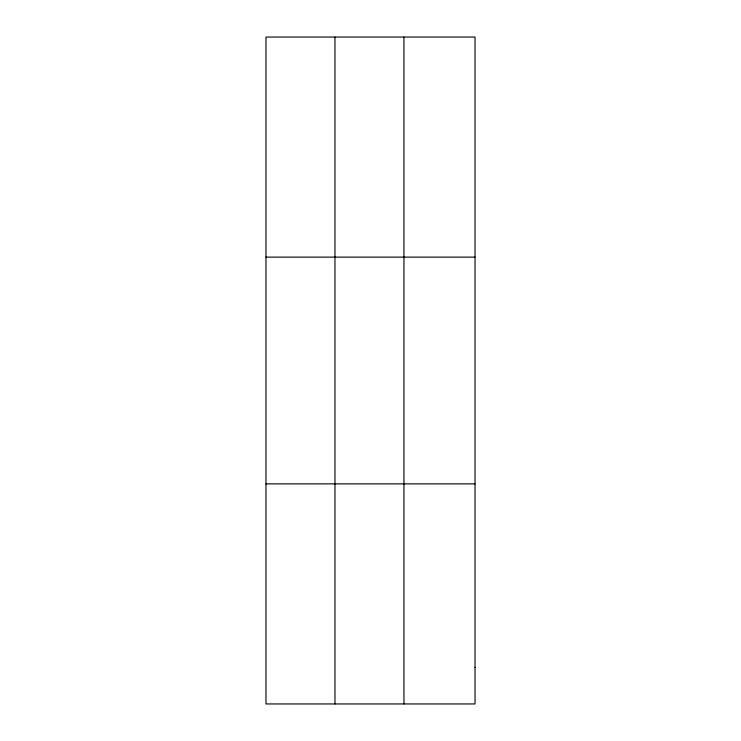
<?xml version="1.0" encoding="UTF-8"?>
<svg xmlns="http://www.w3.org/2000/svg" width="741" height="741" viewBox="0 0 741 741"><rect width="100%" height="100%" fill="white"/><g stroke="black" fill="none" stroke-linecap="round" stroke-linejoin="round"><path stroke-width="1.11" d="M334.96 37.05L334.96 703.95M403.947 37.05L403.947 703.95M265.973 257.127L475.027 257.127M265.973 483.873L475.027 483.873M475.027 667.27L475.027 703.95L265.973 703.95L265.973 37.05L475.027 37.05L475.027 667.27"/></g></svg>
